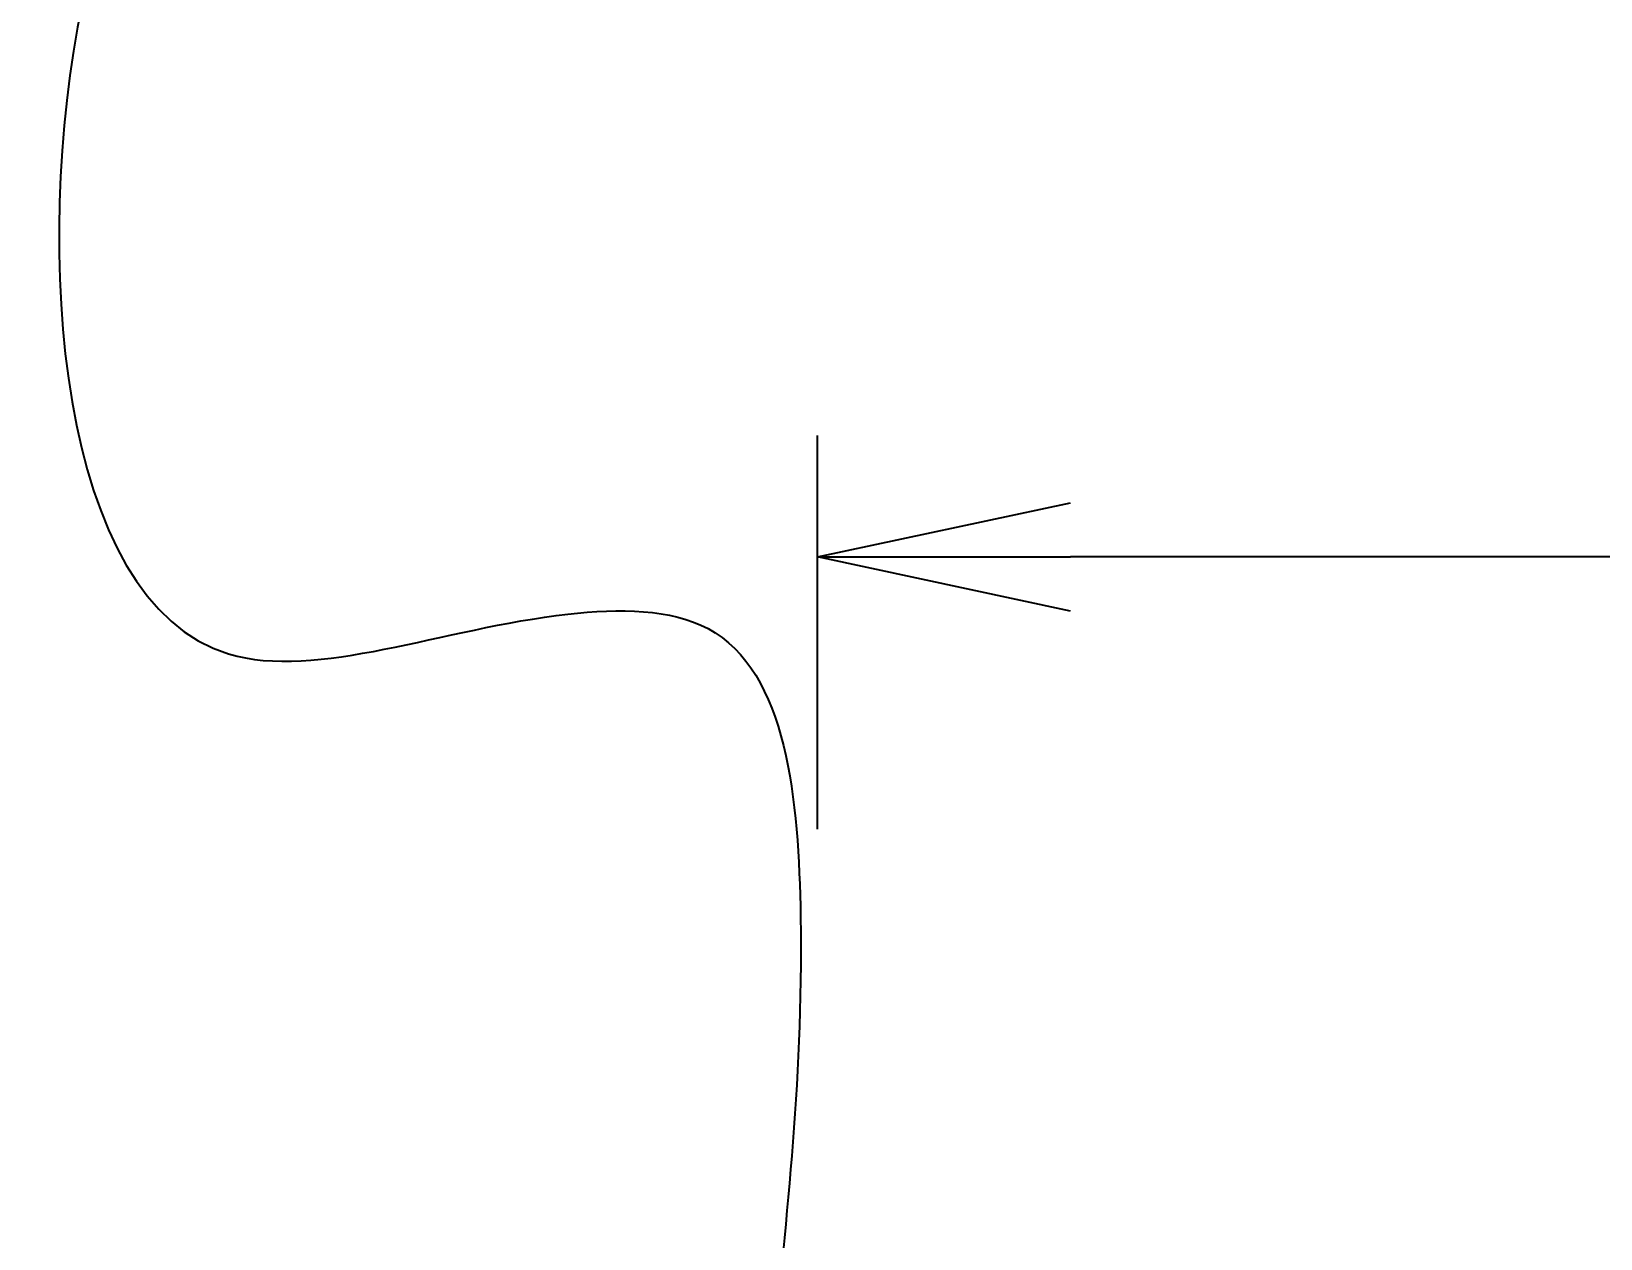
# Model space of a CAD drawing. Header units: millimetres. Extents: x 168 to 394, y 129 to 255.
# Drawn here: x 169.244 to 169.865, y 231.152 to 231.629 of the extents above; entities that cross this region are included whole.
import ezdxf

# ---------------------------------------------------------------- set-up
doc = ezdxf.new("R2010")
doc.units = ezdxf.units.MM
doc.layers.get('Defpoints').update_dxf_attribs({"color": 1})
doc.layers.add('Cotas', color=255, linetype='Continuous', lineweight=25)
doc.layers.add('Redes', color=3, linetype='Continuous', lineweight=25)
doc.styles.add('1.8', font='', dxfattribs={"height": 1.8})
doc.styles.add('RomanS', font='romans.shx')
doc.styles.get('1.8').set_extended_font_data('@Arial Unicode MS')
doc.dimstyles.new('500 mask', dxfattribs={"dimtxt": 0.85, "dimasz": 1, "dimexe": 0.6, "dimexo": 0.4, "dimgap": 0.4, "dimtad": 1, "dimlfac": 0.05, "dimzin": 4, "dimdsep": 46, "dimtxsty": 'RomanS', "dimblk": 'OPEN30', "dimcen": 0.5, "dimdle": 0.001, "dimclrd": 256, "dimclre": 256, "dimclrt": 2, "dimadec": 0, "dimazin": 0, "dimtfac": 1, "dimtix": 1, "dimtofl": 0, "dimtmove": 2, "dimatfit": 3, "dimldrblk": 'OPEN30', "dimfxl": 1, "dimtfill": 1, "dimtolj": 1, "dimtzin": 4, "dimarcsym": 0})

# ---------------------------------------------------------------- blocks, each defined once
blk = doc.blocks.new('_Open30')
at = {"color": 0, "linetype": 'ByBlock', "lineweight": -2}
for p, q in [((-1, 0.2679), (0, 0)), ((0, 0), (-1, -0.2679)), ((0, 0), (-1, 0))]:
    blk.add_line(p, q, dxfattribs=at)
blk = doc.blocks.new('*D143')
at = {"layer": 'Cotas', "lineweight": -2, "transparency": 16777216}
for p, q in [((-70.1014, 106.2435), (-70.1014, 108.1901)), ((-59.1777, 106.2435), (-59.1777, 108.1901)), ((-60.1777, 107.5901), (-69.1014, 107.5901))]:
    blk.add_line(p, q, dxfattribs=at)
at = {"layer": 'Defpoints', "color": 0, "transparency": 16777216}
for p in [(-70.1014, 107.5901), (-70.1014, 105.8435), (-59.1777, 105.8435)]:
    blk.add_point(p, dxfattribs=at)
at = {"layer": 'Cotas', "lineweight": -2, "transparency": 16777216, "rotation": 180}
blk.add_blockref('_Open30', (-70.1014, 107.5901), dxfattribs=at)
at = {"layer": 'Cotas', "lineweight": -2, "transparency": 16777216}
blk.add_blockref('_Open30', (-59.1777, 107.5901), dxfattribs=at)
at = {"layer": 'Cotas', "transparency": 16777216, "insert": (-64.6396, 108.8901), "char_height": 1.8, "attachment_point": 5, "style": '1.8', "bg_fill": 3, "box_fill_scale": 1.1, "bg_fill_color": 256, "bg_fill_true_color": 13158600, "bg_fill_transparency": 0}
blk.add_mtext('\\A1;700', dxfattribs=at)
blk = doc.blocks.new('A$C635864E5')
at = {"layer": 'Redes'}
blk.add_spline([(-71.8748, 115.7371, -0.0009), (-72.4681, 112.2359, -0.0009), (-73.0104, 110.325, -0.0009), (-72.4309, 107.1104, -0.0009), (-71.0892, 107.307, -0.0009), (-70.5345, 107.2355, -0.0009), (-70.1687, 105.8091, -0.0009), (-70.2823, 103.5619, -0.0009), (-70.2523, 95.534, -0.0009), (-70.1318, 90.5289, -0.0009), (-70.0947, 90.1727, -0.0009)], degree=3, dxfattribs=at)
at = {"layer": 'Cotas'}
dim = blk.add_linear_dim(base=(-70.1014, 107.5901, -0.0009), p1=(-59.1777, 105.8435, -0.0009), p2=(-70.1014, 105.8435, -0.0009), angle=180, text='700', dimstyle='500 mask', override={"dimtxt": 1, "dimtxsty": '1.8', "dimclrt": 256, "dimtfill": 1, "dimtfillclr": 256}, dxfattribs=at)
dim.commit()
dim.dimension.update_dxf_attribs({"geometry": '*D143', "text_midpoint": (-64.6396, 108.8901, -0.0009)})

msp = doc.modelspace()

# ---------------------------------------------------------------- block references
at = {"xscale": 0.1, "yscale": 0.08, "zscale": 0.1}
msp.add_blockref('A$C635864E5', (176.56546, 222.81411, 0.00009), dxfattribs=at)

doc.saveas('drawing.dxf')
